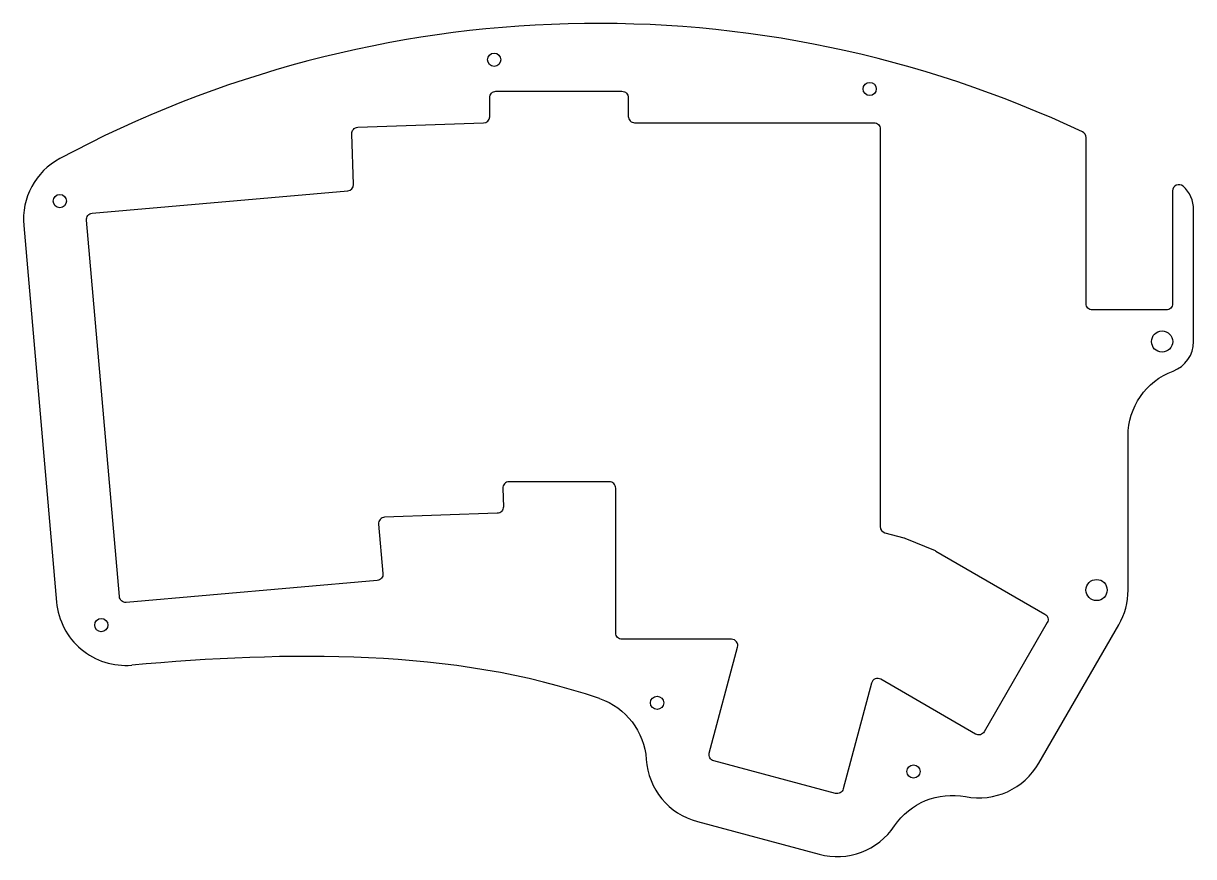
# Model space of a CAD drawing. Header units: millimetres. Extents: x 167 to 344, y 118 to 244.
import ezdxf

# ---------------------------------------------------------------- set-up
doc = ezdxf.new("R2010")
doc.units = ezdxf.units.MM

msp = doc.modelspace()

# ---------------------------------------------------------------- linework, layer by layer
msp.add_lwpolyline([(254.47, 141.8, -0.301936), (261.53, 132.6, 0.320593), (269.27, 123.19), (287.67, 118.26, 0.320593), (299.08, 122.54, -0.301936), (309.8, 126.97, 0.320593), (320.89, 132.02), (332.98, 152.96, 0.131652), (334.38, 158.2), (334.38, 181.51, -0.31304), (341.19, 191.32, 0.31304), (344.29, 195.78), (344.29, 215.7, 0.213094), (342.7, 219.26, 0.648676), (341.12, 218.55), (341.12, 201.5, -0.414214), (340.16, 200.55), (328.98, 200.55, -0.414214), (328.03, 201.5), (328.03, 226.62, 0.290421), (327.48, 227.48, 0.237456), (172.88, 223.45, 0.299972), (167.4, 213.31), (172.38, 156.38, 0.414214), (183.73, 146.85)], format="xyb")
msp.add_lwpolyline([(297.62, 166.87), (300.49, 166.1, -0.032737), (300.61, 166.06), (305.2, 164.16, -0.032737), (305.32, 164.1), (321.81, 154.58, -0.414214), (322.16, 153.28), (312.64, 136.78, -0.414214), (311.34, 136.43), (296.99, 144.71, 0.493145), (295.59, 144.14), (291.3, 128.13, -0.414214), (290.14, 127.46), (271.74, 132.39, -0.414214), (271.06, 133.56), (275.35, 149.56, 0.493145), (274.43, 150.76), (257.86, 150.76, -0.414214), (256.91, 151.71), (256.91, 173.62, 0.414214), (255.96, 174.57), (240.79, 174.57, 0.424475), (239.83, 173.58), (239.93, 170.8, -0.414214), (239.01, 169.81), (221.98, 169.22, 0.429634), (221.07, 168.18), (221.72, 160.69, -0.414214), (220.86, 159.66), (182.9, 156.34, -0.414214), (181.87, 157.21), (176.89, 214.14, -0.414214), (177.75, 215.17), (216.39, 218.55, 0.39896), (217.26, 219.53), (217, 227.18, -0.414214), (217.91, 228.17), (236.94, 228.83, 0.404026), (237.86, 229.78), (237.86, 232.67, -0.414214), (238.81, 233.63), (257.86, 233.63, -0.414214), (258.82, 232.67), (258.82, 229.82, 0.414214), (259.77, 228.86), (295.96, 228.86, -0.414214), (296.92, 227.91), (296.92, 167.79, 0.339454)], format="xyb", close=True)
for centre, radius in [((238.54, 238.39), 1), ((295.32, 233.97), 1), ((172.86, 217.02), 1), ((339.53, 195.78), 1.6), ((329.62, 158.2), 1.6), ((179.14, 152.91), 1), ((263.17, 141.16), 1), ((301.95, 130.77), 1)]:
    msp.add_circle(centre, radius)
msp.add_open_spline([(254.47, 141.8), (232.1, 149.45), (207.28, 148.91), (183.73, 146.85)], degree=3)

doc.saveas('drawing.dxf')
